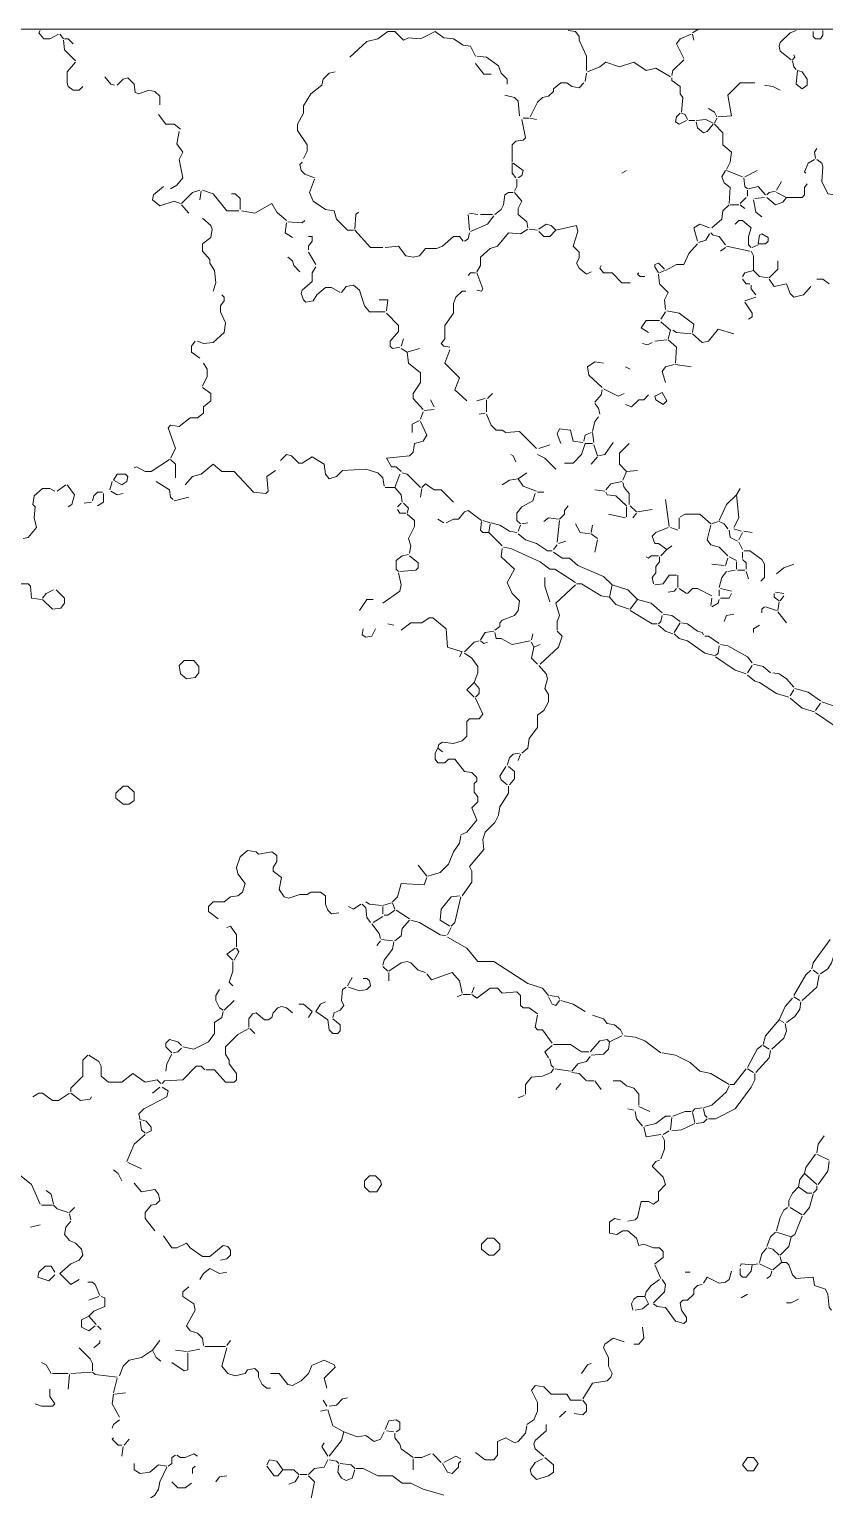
# Model space of a CAD drawing. Header units: millimetres. Extents: x 0 to 150953, y 0 to 85148.
# Drawn here: x 28112 to 47772, y 49037 to 85148 of the extents above; entities that cross this region are included whole.
import ezdxf

# ---------------------------------------------------------------- set-up
doc = ezdxf.new("R2010")
doc.units = ezdxf.units.MM
doc.layers.add('ANNOTATION', color=3, linetype='CONTINUOUS', lineweight=0, plot=False)
doc.layers.add('LINEWORK', color=7, linetype='CONTINUOUS', lineweight=0, plot=False)

msp = doc.modelspace()

# ---------------------------------------------------------------- linework, layer by layer
at = {"layer": 'ANNOTATION'}
msp.add_lwpolyline([(0, 0), (150952.665, 0), (150952.665, 85148.15), (0, 85148.15)], close=True, dxfattribs=at)
at = {"layer": 'LINEWORK'}
for points in [[(28382.717, 85118.022), (28352.585, 85057.759), (28473.107, 84907.106), (28623.758, 84907.106), (28834.671, 85027.631)], [(28864.802, 85027.631), (28955.193, 84907.106)], [(28955.193, 84876.978), (28985.321, 84635.934), (29256.494, 84364.761)], [(28985.321, 84907.106), (29075.712, 84907.106), (29196.234, 84786.587)], [(39139.224, 84485.286), (39018.702, 84726.324), (38837.92, 84756.458), (38596.879, 84907.106), (38355.838, 84937.24), (38144.925, 85087.888), (37783.362, 84907.106), (37482.058, 84937.24), (37361.539, 84876.978), (37150.626, 85087.888), (36969.844, 85087.888), (36728.803, 84907.106), (36457.631, 84846.849), (36035.805, 84455.152)], [(41429.126, 85118.022), (41609.907, 85087.888), (41700.298, 84967.368), (41700.298, 84876.978), (41881.08, 84485.286), (41881.08, 84123.723)], [(44472.282, 85027.631), (44201.11, 84907.106), (44110.719, 84786.587), (44291.501, 84425.023)], [(44653.064, 85148.15), (44502.413, 85057.759)], [(44502.413, 85027.631), (44532.542, 84876.978)], [(47063.487, 85118.022), (46912.834, 85057.759), (46671.79, 84816.715), (46641.662, 84726.324), (46671.79, 84605.805), (46942.963, 84394.895)], [(47726.352, 85118.022), (47726.352, 84997.497), (47666.089, 84907.106), (47545.57, 84907.106), (47485.308, 84967.368), (47485.308, 85087.888)], [(47003.225, 84515.414), (47033.353, 84455.152), (46973.097, 84394.895)], [(29256.494, 84334.633), (29045.584, 84093.589), (29045.584, 83822.416), (29075.712, 83732.025), (29196.234, 83641.635), (29346.884, 83641.635), (29437.275, 83732.025)], [(39139.224, 84304.504), (39350.137, 84033.332), (39530.918, 84033.332)], [(39169.355, 84485.286), (39410.396, 84455.152), (39711.7, 84244.242), (39771.96, 84063.46), (39922.61, 83912.807), (39922.61, 83792.288)], [(41911.208, 84093.589), (42212.512, 84214.113), (42363.162, 84334.633), (42694.597, 84214.113), (43056.16, 84334.633), (43357.461, 84123.723), (43598.505, 84183.979), (43960.068, 83973.069)], [(44291.501, 84394.895), (44020.328, 84123.723), (43990.197, 84003.198)], [(46973.097, 84364.761), (47003.225, 84214.113), (47063.487, 84153.851)], [(29979.62, 83973.069), (30130.273, 83792.288), (30220.664, 83762.159)], [(30280.924, 83762.159), (30431.574, 83912.807), (30552.096, 83942.941), (30702.747, 83792.288), (30732.878, 83581.378), (30823.269, 83551.244), (31064.31, 83641.635), (31214.963, 83611.506), (31335.482, 83490.987), (31335.482, 83280.071)], [(35674.242, 84093.589), (35523.591, 84063.46), (35372.941, 83912.807), (35342.81, 83762.159), (35071.637, 83551.244), (34890.856, 83249.943), (34890.856, 83069.161), (34740.205, 82797.989), (34740.205, 82647.336), (34981.246, 82285.772), (34981.246, 82135.125), (34890.856, 81954.343)], [(41820.817, 83822.416), (41700.298, 83701.897), (41519.516, 83732.025), (41398.994, 83822.416), (41248.344, 83822.416), (41067.562, 83671.768), (41067.562, 83611.506), (40947.04, 83490.987), (40796.39, 83460.853), (40675.868, 83340.334), (40495.086, 82978.77)], [(41881.08, 84063.46), (41850.948, 83852.55)], [(43990.197, 83942.941), (43990.197, 83882.679), (44201.11, 83732.025), (44201.11, 83551.244), (44261.369, 83460.853), (44231.241, 83099.29)], [(46039.057, 83822.416), (45677.494, 83822.416), (45376.19, 83521.115), (45466.581, 83008.899), (45135.149, 82978.77)], [(39862.35, 83521.115), (40103.392, 83460.853), (40193.783, 83370.462), (40223.914, 83008.899)], [(46280.099, 83762.159), (46491.009, 83732.025), (46671.79, 83641.635)], [(44201.11, 83069.161), (44110.719, 82978.77), (44080.588, 82858.251), (44170.979, 82797.989), (44351.76, 82888.38)], [(44231.241, 83069.161), (44321.632, 83039.033), (44381.891, 82918.508)], [(44894.105, 83189.68), (45044.758, 83099.29), (45105.018, 82978.77)], [(31305.354, 83039.033), (31486.136, 82797.989), (31697.046, 82797.989), (31847.699, 82677.469)], [(40284.173, 82918.508), (40374.564, 82466.554), (40314.305, 82406.297), (40133.523, 82376.163), (40043.132, 82285.772), (40043.132, 81863.952)], [(40314.305, 82948.642), (40464.955, 82948.642)], [(40495.086, 82948.642), (40645.737, 82918.508)], [(44412.023, 82888.38), (44562.673, 82888.38)], [(44592.804, 82888.38), (44833.845, 82918.508), (45014.627, 82828.117)], [(44592.804, 82858.251), (44622.933, 82707.598), (44773.586, 82587.079), (44863.977, 82617.207), (45014.627, 82797.989)], [(45105.018, 82948.642), (45044.758, 82828.117)], [(45044.758, 82797.989), (45255.668, 82587.079), (45255.668, 82285.772), (45466.581, 82104.991), (45436.45, 81863.952), (45346.059, 81683.17)], [(31817.568, 82617.207), (31757.308, 82315.906), (31907.959, 82104.991), (31817.568, 81924.209), (31907.959, 81472.255), (31757.308, 81291.473), (31606.655, 81201.082)], [(47575.698, 82195.381), (47515.442, 82104.991), (47545.57, 81954.343)], [(34860.724, 81863.952), (34800.465, 81803.69), (34830.596, 81653.037), (34920.987, 81562.646), (35162.028, 81472.255)], [(40043.132, 81833.818), (40043.132, 81592.78), (40133.523, 81472.255)], [(40073.263, 81833.818), (40314.305, 81653.037), (40284.173, 81532.517), (40193.783, 81472.255)], [(42875.379, 81653.037), (42754.857, 81592.78)], [(45315.931, 81653.037), (45225.54, 81502.389), (45285.8, 81351.736), (45436.45, 81231.216), (45406.322, 80839.519)], [(45346.059, 81653.037), (45737.754, 81502.389)], [(46099.317, 81653.037), (45798.013, 81502.389)], [(47515.442, 81924.209), (47364.788, 81833.818), (47274.397, 81622.908), (47304.526, 81592.78)], [(47575.698, 81924.209), (47696.223, 81833.818), (47726.352, 81743.427), (47696.223, 81381.864), (47846.871, 81080.563), (48027.652, 81050.435), (48178.306, 81110.692), (48419.35, 81110.692), (48600.131, 81291.473)], [(31425.873, 81261.345), (31184.832, 81050.435), (31154.701, 80929.91), (31335.482, 80779.262), (31697.046, 80899.782), (31847.699, 80839.519)], [(35162.028, 81442.126), (35041.506, 81110.692), (35131.897, 80899.782), (35433.2, 80688.871), (35644.113, 80658.738), (35704.373, 80447.827), (35975.545, 80176.655), (36126.196, 80176.655)], [(40163.654, 81442.126), (40163.654, 81261.345), (40103.392, 81140.826)], [(45767.885, 81472.255), (45798.013, 81261.345), (45858.276, 81201.082)], [(45888.404, 81201.082), (46129.448, 81261.345), (46310.227, 81050.435)], [(46701.924, 81381.864), (46581.399, 81170.954)], [(47334.66, 81321.607), (47274.397, 81231.216), (47274.397, 81050.435), (47214.135, 80990.172), (46822.443, 80990.172)], [(32329.781, 81170.954), (32149, 81110.692), (31877.827, 80839.519)], [(32359.913, 81140.826), (32329.781, 80929.91)], [(32390.044, 81170.954), (32661.216, 81080.563), (32992.648, 80658.738), (33293.952, 80658.738)], [(33113.17, 81080.563), (33203.561, 81080.563), (33324.08, 80960.044), (33324.08, 80688.871)], [(40073.263, 81110.692), (39952.741, 81110.692), (39862.35, 81050.435), (39832.219, 80809.391), (39771.96, 80688.871), (39621.309, 80568.347)], [(40103.392, 81110.692), (40284.173, 80899.782), (40193.783, 80719), (40193.783, 80568.347), (40404.695, 80387.565), (40434.827, 80236.917)], [(45828.144, 80990.172), (45677.494, 80839.519)], [(45858.276, 81170.954), (45858.276, 81020.301)], [(46008.926, 80929.91), (46069.186, 80628.609), (46219.839, 80508.09)], [(46280.099, 80990.172), (46039.057, 80960.044)], [(46551.271, 81140.826), (46400.618, 81110.692), (46340.361, 81050.435)], [(46340.361, 80990.172), (46551.271, 80809.391), (46732.053, 80869.653), (46822.443, 80990.172)], [(46581.399, 81110.692), (46822.443, 80990.172)], [(31877.827, 80809.391), (32058.609, 80598.481)], [(33354.212, 80658.738), (33685.644, 80598.481), (34107.469, 80839.519), (34227.989, 80628.609), (34469.033, 80417.699)], [(36246.718, 80628.609), (36186.458, 80568.347), (36156.327, 80206.783)], [(38958.442, 80568.347), (38988.573, 80176.655)], [(38988.573, 80598.481), (39199.484, 80568.347)], [(39591.178, 80538.218), (39440.528, 80327.308), (39018.702, 80146.527)], [(39259.746, 80568.347), (39561.047, 80568.347)], [(45406.322, 80809.391), (45255.668, 80658.738), (45225.54, 80447.827), (44984.496, 80236.917)], [(45436.45, 80809.391), (45647.363, 80809.391)], [(45677.494, 80809.391), (45798.013, 80719)], [(32390.044, 80477.956), (32600.954, 80297.174), (32631.085, 80206.783), (32600.954, 79995.873), (32390.044, 79845.22), (32390.044, 79664.439), (32570.825, 79453.528), (32570.825, 79363.138), (32691.345, 79182.356), (32721.476, 78881.055), (32661.216, 78670.14)], [(34469.033, 80357.437), (34438.901, 80116.393), (34619.683, 79995.873)], [(34920.987, 80417.699), (34860.724, 80357.437), (34499.161, 80387.565)], [(36156.327, 80176.655), (36548.021, 79754.829), (36849.322, 79754.829)], [(40434.827, 80206.783), (40254.045, 80086.264), (39952.741, 80116.393), (39681.569, 79784.963), (39500.787, 79724.701), (39259.746, 79513.791), (39259.746, 79302.875), (39169.355, 79152.228)], [(40464.955, 80206.783), (40675.868, 80176.655)], [(40705.999, 80206.783), (40886.781, 80327.308), (41007.3, 80297.174), (41127.822, 80176.655)], [(41127.822, 80176.655), (40977.171, 80026.002), (40826.518, 80026.002), (40705.999, 80146.527)], [(41127.822, 80176.655), (41640.036, 80297.174), (41670.167, 80146.527), (41549.645, 79784.963)], [(44924.236, 80236.917), (44683.195, 80327.308), (44532.542, 80236.917), (44622.933, 79905.483)], [(45556.972, 80327.308), (45647.363, 80417.699), (45737.754, 80417.699), (45948.666, 80236.917), (45888.404, 80026.002), (45888.404, 79815.092), (45948.666, 79754.829)], [(35011.378, 80026.002), (35101.768, 80026.002), (35101.768, 79905.483), (35011.378, 79784.963), (35011.378, 79694.573)], [(38837.92, 79905.483), (38747.529, 80026.002), (38596.879, 80026.002), (38325.707, 79784.963), (38175.056, 79724.701), (37903.884, 79724.701), (37753.23, 79543.919), (37602.58, 79513.791), (37421.798, 79543.919), (37241.017, 79784.963), (36909.585, 79754.829)], [(38988.573, 80116.393), (38958.442, 79965.745), (38868.051, 79905.483)], [(44622.933, 79845.22), (44412.023, 79604.182), (44291.501, 79333.009), (44110.719, 79333.009), (43839.546, 79182.356)], [(44924.236, 80086.264), (44833.845, 79935.611), (44653.064, 79875.354)], [(44954.367, 80116.393), (45014.627, 80056.136), (45165.278, 80026.002), (45315.931, 79815.092)], [(46129.448, 79815.092), (45978.795, 79754.829)], [(34499.161, 79513.791), (34619.683, 79423.4), (34649.814, 79302.875), (34800.465, 79152.228)], [(35011.378, 79634.31), (35192.159, 79333.009)], [(41549.645, 79784.963), (41700.298, 79634.31), (41700.298, 79483.657), (41640.036, 79363.138), (41700.298, 79242.618), (41881.08, 79091.965), (42001.599, 79152.228)], [(45315.931, 79754.829), (45195.409, 79664.439)], [(45346.059, 79784.963), (45918.535, 79664.439)], [(45948.666, 79664.439), (46008.926, 79543.919), (46008.926, 79182.356)], [(35192.159, 79272.747), (35101.768, 79122.094), (35101.768, 78911.184), (34860.724, 78700.274), (34830.596, 78609.883), (34890.856, 78459.229), (34951.115, 78398.967), (35131.897, 78429.101), (35222.288, 78579.749), (35433.2, 78760.53), (35583.851, 78760.53), (35794.764, 78640.011)], [(39139.224, 79122.094), (39018.702, 79122.094), (38958.442, 79061.837)], [(39169.355, 79122.094), (39320.006, 78730.402), (39289.874, 78670.14), (39169.355, 78700.274)], [(42242.643, 79302.875), (42212.512, 79242.618), (42302.903, 79122.094), (42513.815, 79122.094), (42754.857, 78881.055), (42965.769, 78881.055)], [(43176.68, 79122.094), (43146.551, 79091.965), (43206.811, 79031.703), (43327.333, 79031.703)], [(43568.374, 79272.747), (43568.374, 79333.009), (43658.765, 79363.138), (43809.415, 79212.484)], [(43568.374, 79272.747), (43658.765, 79122.094)], [(43658.765, 79091.965), (43688.896, 78850.921), (43899.806, 78640.011), (43809.415, 78459.229), (43839.546, 78218.185)], [(43809.415, 79182.356), (43688.896, 79122.094)], [(46008.926, 79182.356), (45798.013, 79122.094), (45737.754, 79031.703)], [(46008.926, 79182.356), (46159.576, 79031.703), (46370.489, 79001.574)], [(46611.533, 79423.4), (46611.533, 79212.484), (46400.618, 79001.574)], [(35824.895, 78640.011), (35945.414, 78790.664), (36126.196, 78820.793), (36276.849, 78700.274), (36397.368, 78308.576), (36517.89, 78157.929), (36909.585, 78157.929)], [(45737.754, 78971.446), (45828.144, 78850.921), (45918.535, 78850.921)], [(45948.666, 78820.793), (45948.666, 78730.402), (46069.186, 78579.749)], [(46400.618, 78971.446), (46521.143, 78790.664), (46822.443, 78850.921), (46912.834, 78609.883), (47003.225, 78519.492), (47244.269, 78579.749), (47425.051, 78790.664)], [(47575.698, 78971.446), (47726.352, 78971.446), (47877.005, 78850.921)], [(32872.126, 78579.749), (32932.389, 78519.492), (32932.389, 78429.101), (32841.998, 78308.576), (32841.998, 78157.929), (32962.517, 77886.756), (32932.389, 77645.712), (32661.216, 77404.668), (32420.172, 77374.54), (32269.522, 77434.802)], [(36758.931, 78459.229), (36969.844, 78459.229), (36939.713, 78188.057)], [(38898.183, 78670.14), (38807.792, 78670.14), (38657.139, 78519.492), (38596.879, 78368.839), (38596.879, 78127.795), (38385.966, 77826.494), (38385.966, 77495.059), (38295.575, 77374.54), (38355.838, 77314.277), (38506.488, 77284.149)], [(46069.186, 78519.492), (45798.013, 78429.101)], [(45798.013, 78398.967), (45978.795, 78127.795), (45978.795, 78037.404), (45888.404, 77977.147)], [(36939.713, 78127.795), (37241.017, 77826.494), (37241.017, 77675.841), (37030.104, 77434.802), (37030.104, 77314.277), (37090.366, 77254.02), (37271.148, 77284.149)], [(43839.546, 78157.929), (43719.024, 77977.147)], [(43869.678, 78188.057), (44170.979, 78127.795), (44532.542, 77856.622), (44502.413, 77645.712)], [(43688.896, 77947.013), (43357.461, 77947.013), (43236.942, 77766.231)], [(43236.942, 77766.231), (43417.724, 77645.712)], [(43719.024, 77916.885), (43960.068, 77705.975)], [(43960.068, 77705.975), (43899.806, 77495.059)], [(44020.328, 77705.975), (44110.719, 77645.712), (44472.282, 77615.584)], [(44502.413, 77615.584), (44743.455, 77404.668), (44894.105, 77434.802), (45135.149, 77736.103), (45526.841, 77615.584)], [(32209.262, 77434.802), (32118.871, 77314.277), (32118.871, 77163.63), (32329.781, 77012.976)], [(37361.539, 77495.059), (37301.276, 77314.277)], [(43508.114, 77404.668), (43387.592, 77344.411), (43267.07, 77374.54)], [(43869.678, 77464.931), (43568.374, 77434.802)], [(43899.806, 77464.931), (44110.719, 77284.149), (44080.588, 76892.457)], [(37301.276, 77254.02), (37451.93, 77163.63)], [(37753.23, 77254.02), (37451.93, 77163.63)], [(37451.93, 77163.63), (37482.058, 76892.457), (37783.362, 76651.413), (37783.362, 76410.369), (37602.58, 76139.197), (37602.58, 76018.677), (37843.621, 75747.505)], [(38506.488, 77223.886), (38385.966, 76892.457), (38747.529, 76530.894), (38627.01, 76229.587), (38928.311, 75958.415)], [(42302.903, 76892.457), (42091.99, 76922.586), (41911.208, 76802.066), (41941.339, 76591.151), (42272.771, 76289.85)], [(32420.172, 76892.457), (32510.563, 76741.804), (32510.563, 76561.022), (32390.044, 76319.978)], [(42845.247, 76802.066), (42965.769, 76741.804)], [(44050.459, 76862.323), (43839.546, 76802.066), (43749.156, 76681.542), (43839.546, 76410.369)], [(44080.588, 76862.323), (44472.282, 76802.066)], [(32390.044, 76289.85), (32600.954, 76139.197), (32600.954, 75958.415), (32420.172, 75807.767), (32420.172, 75657.114), (32269.522, 75536.595), (32088.74, 75536.595), (31817.568, 75325.679), (31606.655, 75355.813), (31546.395, 75295.551), (31727.177, 74783.334), (31606.655, 74542.296)], [(42272.771, 76229.587), (42242.643, 76109.068), (42091.99, 75928.287)], [(42302.903, 76259.721), (42664.466, 76078.94), (42815.116, 76139.197)], [(38024.403, 75988.549), (38114.794, 75807.767)], [(39380.265, 76018.677), (39169.355, 75958.415)], [(39410.396, 75988.549), (39410.396, 75687.243)], [(39561.047, 76139.197), (39440.528, 76018.677)], [(42091.99, 75898.158), (42182.381, 75777.633), (42212.512, 75626.986)], [(43417.724, 76109.068), (43297.202, 75988.549), (43176.68, 75988.549), (42995.898, 75807.767), (42845.247, 75868.024)], [(43568.374, 76078.94), (43749.156, 76169.331), (43869.678, 75958.415), (43779.287, 75868.024)], [(43568.374, 76078.94), (43598.505, 75988.549), (43779.287, 75868.024)], [(37753.23, 75476.333), (37572.449, 75385.942), (37572.449, 75175.032)], [(37843.621, 75687.243), (37783.362, 75506.461)], [(38114.794, 75747.505), (37873.752, 75717.377)], [(39380.265, 75657.114), (39229.615, 75626.986)], [(39410.396, 75626.986), (39530.918, 75355.813), (39651.438, 75235.289), (39802.091, 75235.289), (39892.482, 75175.032), (40223.914, 75205.16), (40645.737, 74783.334)], [(42182.381, 75566.723), (42091.99, 75446.204), (42031.73, 75205.16)], [(37783.362, 75446.204), (37934.012, 75114.769), (37843.621, 74964.116), (37632.711, 74903.859), (37602.58, 74692.944), (37512.189, 74602.553), (36939.713, 74542.296)], [(41790.689, 74933.988), (41549.645, 74964.116), (41489.385, 75235.289), (41218.213, 75265.422), (41157.953, 75144.898), (41248.344, 74903.859)], [(42001.599, 75175.032), (41850.948, 75114.769), (41820.817, 74964.116)], [(42031.73, 75175.032), (42061.861, 74933.988)], [(40977.171, 74873.725), (40705.999, 74783.334)], [(41850.948, 74903.859), (41760.558, 74632.687), (41549.645, 74421.771), (41338.735, 74421.771)], [(41850.948, 74903.859), (42031.73, 74903.859)], [(42061.861, 74873.725), (42152.252, 74602.553)], [(42543.944, 74933.988), (42333.034, 74632.687), (42182.381, 74602.553)], [(42935.638, 74903.859), (42694.597, 74662.815), (42694.597, 74391.643), (42875.379, 74210.861)], [(31576.526, 74512.162), (31124.572, 74210.861), (30973.919, 74210.861), (30763.009, 74331.38), (30702.747, 74301.252)], [(31606.655, 74512.162), (31727.177, 74391.643), (31727.177, 74060.208)], [(34197.86, 74240.99), (33986.947, 74090.342), (34017.079, 73728.779), (33956.816, 73668.516), (33655.515, 73698.645), (33173.43, 74210.861), (32872.126, 74210.861), (32661.216, 74391.643), (32359.913, 74150.599), (32149, 74090.342), (31968.218, 73879.426)], [(35101.768, 74572.424), (34860.724, 74421.771), (34770.334, 74421.771), (34589.552, 74602.553), (34469.033, 74632.687), (34318.379, 74482.034)], [(35101.768, 74572.424), (35403.069, 74391.643), (35433.2, 74150.599), (35523.591, 74030.079), (35704.373, 74090.342), (35855.023, 74240.99), (36427.499, 74271.123), (36728.803, 74180.733), (36849.322, 74060.208), (36879.453, 73849.298)], [(36939.713, 74542.296), (37060.235, 74331.38), (37180.757, 74331.38), (37301.276, 74210.861)], [(40013.001, 74632.687), (40073.263, 74602.553), (40133.523, 74451.905)], [(40675.868, 74632.687), (40856.649, 74542.296), (41127.822, 74271.123)], [(42152.252, 74572.424), (42001.599, 74391.643)], [(37271.148, 74150.599), (37150.626, 73819.169)], [(37331.408, 74180.733), (37451.93, 74150.599), (37783.362, 73819.169)], [(40193.783, 74030.079), (39982.872, 73999.951), (39802.091, 73879.426)], [(40404.695, 74180.733), (40193.783, 74030.079)], [(40193.783, 74030.079), (40314.305, 73849.298), (40645.737, 73728.779)], [(42875.379, 74210.861), (42784.988, 73999.951)], [(43146.551, 74240.99), (42875.379, 74210.861)], [(28744.28, 73728.779), (28623.758, 73789.035), (28442.976, 73789.035), (28232.066, 73608.254), (28201.935, 73397.344), (28262.195, 73337.081), (28232.066, 73065.909), (28292.326, 72824.87), (28081.413, 72583.826), (27960.894, 72553.698)], [(29015.452, 73879.426), (28804.54, 73728.779)], [(29045.584, 73879.426), (29226.365, 73638.388), (29166.103, 73397.344), (29075.712, 73337.081)], [(29919.361, 73698.645), (29798.839, 73698.645), (29708.448, 73608.254), (29678.319, 73487.735)], [(29949.492, 73668.516), (29949.492, 73457.606), (29798.839, 73367.215)], [(30160.402, 73969.817), (30100.142, 73758.907)], [(30130.273, 73728.779), (30280.924, 73638.388), (30431.574, 73668.516)], [(31245.092, 73969.817), (31576.526, 73758.907), (31606.655, 73578.125), (31666.917, 73517.863)], [(36909.585, 73819.169), (37150.626, 73819.169)], [(37150.626, 73819.169), (37301.276, 73638.388), (37331.408, 73457.606)], [(37813.493, 73789.035), (37783.362, 73578.125)], [(37813.493, 73819.169), (37903.884, 73909.56), (38114.794, 73758.907), (38295.575, 73758.907), (38596.879, 73457.606)], [(40615.608, 73668.516), (40555.346, 73487.735), (40284.173, 73337.081), (40163.654, 73186.434), (40163.654, 73005.652), (40254.045, 72915.261)], [(40675.868, 73698.645), (40826.518, 73698.645)], [(42091.99, 73758.907), (42333.034, 73728.779)], [(42754.857, 73969.817), (42483.684, 73909.56), (42363.162, 73758.907)], [(42363.162, 73698.645), (42393.293, 73638.388), (42604.206, 73608.254), (42875.379, 73367.215)], [(42784.988, 73939.689), (42815.116, 73819.169), (42935.638, 73668.516), (42935.638, 73397.344)], [(45677.494, 73789.035), (45587.103, 73638.388)], [(29648.188, 73457.606), (29467.406, 73427.472)], [(32058.609, 73578.125), (31697.046, 73487.735)], [(37301.276, 73427.472), (37210.886, 73337.081)], [(37361.539, 73427.472), (37482.058, 73306.953), (37451.93, 73186.434)], [(41429.126, 73367.215), (41338.735, 73246.691), (41338.735, 73156.3), (41218.213, 73035.78)], [(42875.379, 73337.081), (42875.379, 73096.043)], [(42965.769, 73367.215), (43116.42, 73216.562)], [(43839.546, 73517.863), (43929.937, 72854.999)], [(45587.103, 73638.388), (45346.059, 73397.344), (45165.278, 73005.652)], [(45587.103, 73638.388), (45647.363, 73065.909), (45526.841, 72824.87)], [(37210.886, 73276.824), (37271.148, 73186.434), (37421.798, 73186.434)], [(37451.93, 73156.3), (37632.711, 73005.652), (37632.711, 72854.999), (37482.058, 72553.698), (37542.32, 72372.916), (37512.189, 72192.135)], [(38205.185, 73035.78), (38355.838, 72945.39)], [(38717.401, 73035.78), (38596.879, 73035.78), (38416.097, 72945.39)], [(38717.401, 73035.78), (38868.051, 73216.562), (38958.442, 73246.691), (39289.874, 73005.652)], [(39289.874, 72975.518), (39259.746, 72764.608), (39320.006, 72704.346), (39470.656, 72704.346)], [(39320.006, 73005.652), (39500.787, 72945.39)], [(39530.918, 72945.39), (39741.828, 72885.127), (39982.872, 72734.48), (40163.654, 72704.346)], [(40434.827, 72945.39), (40284.173, 72915.261)], [(41188.082, 73035.78), (40947.04, 73065.909), (40826.518, 72975.518)], [(41218.213, 73005.652), (41157.953, 72463.307)], [(42423.425, 73156.3), (42845.247, 73065.909)], [(43116.42, 73186.434), (43026.029, 73065.909)], [(43508.114, 73276.824), (43146.551, 73216.562)], [(44170.979, 73065.909), (44170.979, 72794.736)], [(44201.11, 73096.043), (44321.632, 73156.3), (44683.195, 73156.3), (44954.367, 72915.261)], [(45135.149, 72975.518), (44984.496, 72915.261)], [(45165.278, 72975.518), (45285.8, 72915.261), (45376.19, 72794.736)], [(39500.787, 72915.261), (39470.656, 72704.346)], [(39470.656, 72704.346), (39802.091, 72372.916)], [(40254.045, 72885.127), (40193.783, 72734.48)], [(40193.783, 72674.217), (40374.564, 72523.564), (40645.737, 72433.173), (40916.909, 72252.392), (41037.431, 72252.392)], [(41609.907, 72915.261), (41730.426, 72704.346), (41971.47, 72674.217)], [(42031.73, 72885.127), (42001.599, 72704.346)], [(42001.599, 72674.217), (42152.252, 72553.698)], [(43899.806, 72824.87), (43598.505, 72704.346), (43508.114, 72613.955), (43568.374, 72433.173), (43658.765, 72433.173), (43869.678, 72282.525)], [(43960.068, 72824.87), (44140.85, 72764.608)], [(44954.367, 72885.127), (44863.977, 72523.564), (44954.367, 72403.045), (45165.278, 72342.782), (45376.19, 72131.872)], [(45406.322, 72764.608), (45436.45, 72583.826), (45617.232, 72493.436)], [(45526.841, 72794.736), (45707.622, 72734.48)], [(45737.754, 72704.346), (45647.363, 72523.564)], [(45767.885, 72734.48), (45978.795, 72704.346)], [(39802.091, 72312.654), (39771.96, 72101.744), (40103.392, 71800.437), (39922.61, 71469.008), (40043.132, 71197.836), (40223.914, 71017.054)], [(39832.219, 72342.782), (40013.001, 72312.654), (40736.127, 71981.219), (40977.171, 71800.437), (41097.691, 71800.437), (41609.907, 71469.008)], [(41157.953, 72403.045), (41067.562, 72282.525)], [(41067.562, 72222.263), (41278.472, 72071.61), (41459.254, 72071.61), (41670.167, 71890.828), (42302.903, 71619.656), (42513.815, 71408.746)], [(41368.863, 72493.436), (41188.082, 72433.173)], [(42152.252, 72523.564), (42091.99, 72222.263)], [(43869.678, 72282.525), (43719.024, 72131.872)], [(43990.197, 72372.916), (43869.678, 72282.525)], [(45647.363, 72463.307), (45737.754, 72282.525)], [(45737.754, 72222.263), (45737.754, 72071.61)], [(45767.885, 72252.392), (45918.535, 72252.392), (46219.839, 72041.481), (46280.099, 71920.962), (46280.099, 71589.527), (46189.708, 71499.137)], [(37482.058, 72162.001), (37331.408, 72131.872), (37180.757, 72011.353), (37180.757, 71800.437), (37241.017, 71740.181)], [(37512.189, 72131.872), (37723.102, 71951.091), (37723.102, 71830.571), (37662.84, 71770.309), (37271.148, 71740.181)], [(43658.765, 72131.872), (43477.983, 72131.872), (43417.724, 72071.61), (43357.461, 72101.744)], [(43688.896, 72101.744), (43688.896, 71981.219), (43598.505, 71860.7), (43598.505, 71710.047), (43508.114, 71589.527), (43538.243, 71438.874)], [(44984.496, 71920.962), (45285.8, 71890.828)], [(45376.19, 72071.61), (45315.931, 71890.828)], [(45406.322, 72101.744), (45587.103, 72011.353)], [(45587.103, 71981.219), (45587.103, 71800.437)], [(45737.754, 72041.481), (45828.144, 71951.091), (45828.144, 71800.437)], [(47003.225, 71920.962), (46762.181, 71830.571), (46581.399, 71679.918)], [(37241.017, 71710.047), (37301.276, 71408.746), (37271.148, 71258.093), (36849.322, 70956.792)], [(40856.649, 71589.527), (40856.649, 71378.617), (40977.171, 70986.92)], [(44110.719, 71649.79), (43929.937, 71649.79), (43779.287, 71438.874), (43568.374, 71408.746)], [(44140.85, 71649.79), (44140.85, 71348.483)], [(45346.059, 71740.181), (45225.54, 71589.527), (45165.278, 71348.483)], [(45556.972, 71770.309), (45376.19, 71740.181)], [(45617.232, 71770.309), (45798.013, 71770.309)], [(45828.144, 71740.181), (45888.404, 71559.399)], [(27870.503, 71438.874), (28081.413, 71438.874), (28141.675, 71378.617), (28171.804, 71077.311), (28412.848, 71047.182)], [(28714.149, 71288.226), (28533.367, 71197.836), (28442.976, 71077.311)], [(28774.411, 71288.226), (28985.321, 71077.311), (28985.321, 70956.792), (28894.93, 70836.272), (28684.02, 70806.138), (28442.976, 71047.182)], [(41609.907, 71408.746), (41127.822, 70956.792)], [(41640.036, 71438.874), (41760.558, 71438.874), (42242.643, 71137.573), (42453.553, 71107.445)], [(42513.815, 71408.746), (42453.553, 71107.445)], [(42513.815, 71408.746), (42905.507, 71288.226), (43146.551, 71047.182)], [(44110.719, 71318.355), (44050.459, 71258.093), (43899.806, 71227.964)], [(44170.979, 71318.355), (44351.76, 71197.836)], [(44381.891, 71197.836), (44502.413, 71318.355), (44622.933, 71318.355), (44984.496, 71137.573)], [(45165.278, 71288.226), (45165.278, 71137.573)], [(45195.409, 71318.355), (45466.581, 71258.093)], [(45466.581, 71197.836), (45406.322, 71077.311), (45195.409, 71077.311)], [(46521.143, 71197.836), (46521.143, 71107.445), (46641.662, 71017.054)], [(46551.271, 71227.964), (46762.181, 71197.836)], [(36608.281, 71047.182), (36457.631, 71047.182), (36276.849, 70776.01)], [(40223.914, 71017.054), (40193.783, 70776.01), (40103.392, 70655.491), (39802.091, 70534.966), (39741.828, 70474.709), (39741.828, 70384.318), (39621.309, 70293.927)], [(41127.822, 70956.792), (41218.213, 70655.491), (41157.953, 70504.838), (41157.953, 70293.927)], [(42453.553, 71107.445), (42604.206, 70926.663), (42935.638, 70806.138)], [(43146.551, 71047.182), (42965.769, 70806.138)], [(43146.551, 71047.182), (43477.983, 70956.792), (43749.156, 70715.748)], [(44984.496, 71077.311), (44954.367, 70896.529)], [(45165.278, 71047.182), (45135.149, 70956.792), (44984.496, 70866.401)], [(46280.099, 70866.401), (46219.839, 70806.138), (46219.839, 70715.748)], [(46310.227, 70866.401), (46581.399, 70776.01)], [(46641.662, 70986.92), (46611.533, 70776.01)], [(46762.181, 71137.573), (46671.79, 71017.054)], [(36969.844, 70444.575), (37120.495, 70414.447)], [(37301.276, 70293.927), (37542.32, 70474.709), (37813.493, 70474.709), (37994.274, 70595.228), (38084.665, 70595.228), (38416.097, 70324.056), (38446.229, 69872.102), (38807.792, 69751.583)], [(42965.769, 70776.01), (43508.114, 70444.575), (43628.634, 70444.575)], [(43749.156, 70655.491), (43719.024, 70504.838), (43658.765, 70444.575)], [(43779.287, 70685.619), (43990.197, 70655.491), (44201.11, 70504.838)], [(44201.11, 70474.709), (44050.459, 70233.665)], [(44231.241, 70474.709), (44381.891, 70444.575), (44622.933, 70263.794), (44743.455, 70233.665), (44773.586, 70173.403)], [(45526.841, 70685.619), (45346.059, 70655.491), (45285.8, 70504.838)], [(46611.533, 70745.882), (46822.443, 70474.709)], [(36367.24, 70324.056), (36337.109, 70173.403), (36427.499, 70113.146), (36578.15, 70143.274), (36668.541, 70324.056)], [(39591.178, 70263.794), (39380.265, 70233.665), (39259.746, 70052.883)], [(39621.309, 70233.665), (39651.438, 70083.012), (39771.96, 70083.012), (40043.132, 69932.364), (40495.086, 70022.755)], [(40555.346, 70203.537), (40525.217, 70052.883)], [(41157.953, 70263.794), (41278.472, 70143.274), (41188.082, 69872.102), (40736.127, 69450.276)], [(43658.765, 70414.447), (43839.546, 70263.794), (44020.328, 70203.537)], [(44050.459, 70203.537), (44170.979, 70083.012), (44381.891, 70022.755), (44803.714, 69721.449), (45044.758, 69661.192)], [(44803.714, 70143.274), (44894.105, 70143.274), (45165.278, 69962.493)], [(46159.576, 70414.447), (46008.926, 70324.056), (46008.926, 70233.665)], [(38807.792, 69751.583), (38747.529, 69631.058)], [(39229.615, 70022.755), (39109.093, 69992.621), (38868.051, 69751.583)], [(38868.051, 69721.449), (39048.833, 69600.929), (39199.484, 69390.019), (39199.484, 69239.366), (39109.093, 68998.322)], [(39259.746, 70022.755), (39350.137, 69962.493), (39440.528, 69992.621)], [(40525.217, 69992.621), (40585.477, 69872.102)], [(40585.477, 69872.102), (40525.217, 69600.929), (40675.868, 69450.276)], [(40736.127, 69932.364), (40585.477, 69872.102)], [(45165.278, 69902.23), (45135.149, 69721.449), (45074.887, 69661.192)], [(45195.409, 69932.364), (45376.19, 69902.23), (45858.276, 69631.058), (45978.795, 69480.41)], [(40705.999, 69420.148), (40886.781, 69209.238), (40916.909, 69088.713), (40856.649, 68847.674), (40947.04, 68697.021), (40947.04, 68516.24), (40826.518, 68305.33), (40675.868, 68184.805), (40675.868, 67883.504), (40464.955, 67612.331), (40434.827, 67371.287), (40284.173, 67250.768)], [(45074.887, 69631.058), (45556.972, 69299.629), (45828.144, 69209.238)], [(45978.795, 69420.148), (45858.276, 69239.366)], [(46008.926, 69450.276), (46249.967, 69390.019), (46430.752, 69239.366)], [(39109.093, 68998.322), (38928.311, 68817.54), (39109.093, 68636.759)], [(39109.093, 68998.322), (39229.615, 68847.674), (39229.615, 68727.15), (39139.224, 68636.759)], [(45858.276, 69179.104), (46039.057, 69028.456), (46159.576, 68998.322), (46581.399, 68727.15), (46882.706, 68636.759)], [(46491.009, 69239.366), (46641.662, 69209.238), (46822.443, 69088.713), (47003.225, 68877.803)], [(47003.225, 68817.54), (46912.834, 68666.893)], [(47033.353, 68847.674), (47364.788, 68757.284), (47666.089, 68546.368)], [(39139.224, 68606.63), (39320.006, 68214.939), (39229.615, 68094.414), (38988.573, 68094.414), (38928.311, 68034.157), (38928.311, 67672.594), (38807.792, 67552.069), (38596.879, 67491.812), (38325.707, 67521.941), (38235.316, 67461.678), (38205.185, 67371.287)], [(46912.834, 68606.63), (47214.135, 68365.586), (47515.442, 68275.196)], [(47666.089, 68486.111), (47545.57, 68305.33)], [(47696.223, 68516.24), (48148.177, 68365.586), (48449.478, 68124.548)], [(47545.57, 68245.067), (48027.652, 67913.632), (48268.696, 67853.375)], [(38205.185, 67371.287), (38144.925, 67250.768), (38144.925, 67100.115), (38205.185, 67009.724), (38385.966, 67009.724), (38476.357, 67100.115), (38627.01, 67100.115), (38868.051, 66798.814), (39048.833, 66768.686), (39169.355, 66648.161), (39169.355, 66557.77), (39109.093, 66497.513), (39109.093, 66286.598), (39199.484, 66166.078), (39199.484, 66045.559), (39048.833, 65894.906), (39169.355, 65593.605), (38928.311, 65292.299), (38777.661, 65232.042)], [(38205.185, 67371.287), (38325.707, 67280.897)], [(40223.914, 67250.768), (40073.263, 67220.64), (39982.872, 67130.249), (39922.61, 66949.467)], [(40254.045, 67220.64), (40193.783, 67069.987)], [(39892.482, 66919.333), (39741.828, 66678.295), (39771.96, 66587.904), (39922.61, 66467.379)], [(39952.741, 66919.333), (40103.392, 66798.814), (40103.392, 66618.032), (39982.872, 66467.379)], [(39952.741, 66437.251), (39952.741, 66256.469), (39741.828, 65925.034), (39711.7, 65714.124), (39621.309, 65533.343), (39380.265, 65292.299), (39320.006, 65111.517), (39350.137, 64870.478), (38988.573, 64448.653), (39048.833, 64328.134), (39048.833, 64056.961), (38807.792, 63725.526)], [(38777.661, 65201.908), (38747.529, 65021.126), (38596.879, 64810.216), (38476.357, 64508.915), (38265.447, 64298), (37964.143, 64207.609)], [(35764.632, 63303.701), (35583.851, 63273.572), (35493.46, 63363.963), (35433.2, 63514.616), (35433.2, 63725.526), (35312.678, 63815.917), (35071.637, 63815.917), (34981.246, 63755.655), (34800.465, 63755.655), (34529.292, 63665.264), (34408.77, 63695.398), (34288.251, 63876.179), (34348.511, 64177.48), (34137.598, 64328.134), (34137.598, 64418.524), (34227.989, 64569.172), (34227.989, 64719.825), (34107.469, 64810.216), (33776.035, 64749.954), (33715.775, 64810.216), (33504.862, 64840.345), (33324.08, 64689.697), (33233.69, 64418.524), (33263.821, 64267.871), (33444.602, 64026.827), (33384.343, 63815.917), (33263.821, 63725.526), (33083.039, 63695.398), (32932.389, 63574.873), (32661.216, 63574.873), (32540.694, 63454.354), (32540.694, 63333.835), (32781.736, 63153.053)], [(37723.102, 64478.781), (37934.012, 64207.609)], [(37934.012, 64177.48), (37873.752, 63996.699), (37301.276, 64026.827), (37210.886, 63695.398), (37090.366, 63574.873)], [(36427.499, 63574.873), (36517.89, 63514.616), (36819.194, 63484.482)], [(38747.529, 63725.526), (38536.619, 63695.398), (38295.575, 63394.091), (38265.447, 63122.919), (38506.488, 62972.271)], [(38777.661, 63695.398), (38627.01, 63062.662), (38536.619, 62972.271)], [(36306.977, 63514.616), (36126.196, 63394.091), (36005.677, 63454.354)], [(36337.109, 63514.616), (36427.499, 63424.225), (36457.631, 63183.181), (36548.021, 63062.662)], [(36849.322, 63213.31), (36608.281, 63062.662)], [(37060.235, 63544.745), (36849.322, 63484.482)], [(36849.322, 63454.354), (36849.322, 63273.572)], [(37150.626, 63363.963), (36969.844, 63243.444), (36879.453, 63243.444)], [(37090.366, 63544.745), (37150.626, 63394.091)], [(37180.757, 63363.963), (37512.189, 63153.053)], [(32992.648, 62942.137), (33083.039, 62972.271), (33233.69, 62761.356), (33233.69, 62460.055)], [(36578.15, 63032.528), (36758.931, 62791.49), (36789.063, 62670.965)], [(37331.408, 62912.009), (37301.276, 62731.227), (37150.626, 62610.708)], [(37512.189, 63122.919), (37331.408, 62912.009)], [(37542.32, 63122.919), (37753.23, 63062.662), (38265.447, 62761.356), (38416.097, 62731.227)], [(38536.619, 62942.137), (38446.229, 62761.356)], [(36789.063, 62610.708), (36698.672, 62490.183)], [(36819.194, 62640.836), (37090.366, 62610.708)], [(37120.495, 62580.574), (37090.366, 62399.792), (36879.453, 62128.62), (36849.322, 62008.101)], [(38446.229, 62701.099), (38928.311, 62429.926), (39199.484, 62098.492), (39591.178, 62098.492), (40434.827, 61556.147), (40796.39, 61435.622), (40947.04, 61254.84)], [(47907.133, 62640.836), (47485.308, 62068.363), (47455.179, 61917.71)], [(48087.915, 62520.317), (47937.262, 62068.363), (47846.871, 61917.71), (47666.089, 61797.185)], [(33203.561, 62429.926), (32992.648, 62279.273), (33143.299, 62128.62)], [(33233.69, 62429.926), (33293.952, 62339.536), (33173.43, 62128.62)], [(33143.299, 62098.492), (33143.299, 61857.453), (33052.908, 61586.281), (33143.299, 61495.89)], [(36849.322, 61977.967), (36969.844, 61857.453)], [(36999.976, 61857.453), (37301.276, 62068.363), (37451.93, 62098.492), (37542.32, 62068.363), (37723.102, 61887.576), (37903.884, 61827.319)], [(36999.976, 61827.319), (36999.976, 61616.404)], [(37934.012, 61797.185), (38054.534, 61646.537), (38566.748, 61827.319), (38747.529, 61616.404), (38807.792, 61315.108)], [(47425.051, 61887.576), (47304.526, 61767.062), (47003.225, 61254.84)], [(47635.961, 61767.062), (47575.698, 61465.756), (47214.135, 61134.327)], [(47485.308, 61887.576), (47605.832, 61797.185)], [(32811.867, 61405.499), (32721.476, 61254.84), (32721.476, 61134.327), (32811.867, 60953.545), (32902.258, 60893.277)], [(35945.414, 61465.756), (35855.023, 61405.499), (35824.895, 61134.327), (35885.155, 61013.802), (35794.764, 60893.277), (35644.113, 60833.02), (35613.982, 60712.495)], [(36096.067, 61706.794), (35975.545, 61495.89)], [(36367.24, 61676.671), (36457.631, 61676.671), (36517.89, 61616.404), (36548.021, 61495.89), (36457.631, 61405.499), (36276.849, 61375.365), (36005.677, 61465.756)], [(39109.093, 61465.756), (39048.833, 61315.108)], [(39048.833, 61284.974), (39169.355, 61194.583), (39500.787, 61435.622), (39681.569, 61435.622), (39802.091, 61315.108), (40163.654, 61345.231), (40254.045, 61254.84), (40254.045, 61013.802), (40314.305, 60953.545), (40464.955, 60953.545), (40675.868, 60802.886)], [(33173.43, 61134.327), (32932.389, 60893.277)], [(34770.334, 61043.936), (34890.856, 61043.936), (35101.768, 60863.154)], [(35433.2, 61104.193), (35312.678, 61043.936), (35192.159, 60863.154)], [(38807.792, 61284.974), (38687.27, 61224.717)], [(38837.92, 61284.974), (39018.702, 61284.974)], [(40947.04, 61224.717), (41037.431, 61043.936), (41127.822, 61013.802), (41218.213, 61134.327)], [(40977.171, 61254.84), (41188.082, 61224.717), (41218.213, 61164.449)], [(41248.344, 61134.327), (41549.645, 61043.936), (41850.948, 60863.154)], [(46973.097, 61194.583), (46792.315, 60983.668), (46641.662, 60652.238)], [(47184.007, 61104.193), (47153.878, 60923.411), (47033.353, 60742.629), (46822.443, 60591.982)], [(47003.225, 61224.717), (47153.878, 61134.327)], [(32902.258, 60863.154), (32872.126, 60712.495), (32691.345, 60591.982), (32691.345, 60320.809), (32540.694, 60109.894), (32179.131, 59929.112), (31907.959, 59989.369)], [(34619.683, 60833.02), (34469.033, 60953.545), (34348.511, 60983.668), (34258.12, 60953.545), (34137.598, 60833.02), (34107.469, 60712.495), (34017.079, 60652.238), (33926.688, 60652.238), (33715.775, 60833.02), (33625.384, 60802.886), (33534.993, 60682.372), (33534.993, 60471.457)], [(35101.768, 60863.154), (35011.378, 60712.495)], [(35192.159, 60863.154), (35493.46, 60652.238)], [(35613.982, 60682.372), (35794.764, 60531.714), (35794.764, 60381.066), (35734.504, 60320.809), (35613.982, 60320.809), (35523.591, 60411.2), (35493.46, 60652.238)], [(40675.868, 60772.763), (40615.608, 60471.457), (40675.868, 60411.2), (40796.39, 60411.2), (41037.431, 60079.76)], [(42031.73, 60772.763), (42302.903, 60682.372), (42393.293, 60561.848), (42574.075, 60531.714), (42724.725, 60411.2), (42784.988, 60290.675)], [(33534.993, 60441.323), (33263.821, 60290.675), (32962.517, 59989.369), (32962.517, 59808.587), (33052.908, 59657.939), (33052.908, 59567.549), (33233.69, 59326.51), (33233.69, 59175.851), (33173.43, 59115.595), (32962.517, 59115.595), (32691.345, 59416.901), (32480.435, 59416.901)], [(33565.124, 60441.323), (33685.644, 60320.809)], [(46641.662, 60652.238), (46310.227, 60260.541), (46249.967, 60049.637)], [(46792.315, 60561.848), (46822.443, 60381.066), (46762.181, 60200.284), (46460.88, 59929.112)], [(46641.662, 60652.238), (46762.181, 60591.982)], [(31877.827, 60019.503), (31787.437, 60109.894), (31576.526, 60170.15), (31486.136, 60079.76), (31486.136, 59989.369), (31636.786, 59838.721)], [(31877.827, 59959.246), (31787.437, 59868.855), (31666.917, 59838.721)], [(41037.431, 60019.503), (40856.649, 59868.855), (40947.04, 59718.196)], [(41067.562, 60049.637), (41489.385, 60049.637), (41760.558, 59868.855), (41941.339, 59868.855)], [(42453.553, 60109.894), (42393.293, 60170.15), (42212.512, 60140.028), (41971.47, 59868.855)], [(42453.553, 60109.894), (42423.425, 59929.112), (42302.903, 59808.587), (42001.599, 59778.464)], [(42754.857, 60260.541), (42453.553, 60109.894)], [(42815.116, 60260.541), (43086.289, 60230.418), (43327.333, 60140.028), (43719.024, 59838.721)], [(46219.839, 60019.503), (46099.317, 59929.112), (45858.276, 59477.158)], [(46249.967, 60019.503), (46400.618, 59929.112)], [(29557.797, 59778.464), (29437.275, 59657.939), (29437.275, 59266.242), (29135.974, 58964.947), (29135.974, 58874.556)], [(29587.928, 59778.464), (29828.97, 59627.806), (29889.229, 59507.292), (29889.229, 59266.242), (30070.011, 59115.595), (30401.446, 59115.595), (30672.618, 59326.51), (30973.919, 59115.595), (31275.223, 59175.851), (31365.614, 59085.461)], [(31636.786, 59808.587), (31516.264, 59567.549), (31486.136, 59386.767)], [(40977.171, 59688.073), (41007.3, 59537.415), (41067.562, 59477.158)], [(41971.47, 59748.33), (41881.08, 59627.806), (41670.167, 59567.549)], [(43749.156, 59838.721), (44080.588, 59778.464), (44442.151, 59597.683), (44683.195, 59386.767), (44954.367, 59326.51), (45406.322, 59055.338)], [(46430.752, 59898.978), (46400.618, 59718.196), (46069.186, 59356.633)], [(32450.303, 59416.901), (32359.913, 59507.292), (32239.391, 59507.292), (31907.959, 59175.851), (31456.004, 59145.729), (31395.745, 59085.461)], [(41067.562, 59447.024), (41007.3, 59356.633), (40796.39, 59266.242), (40525.217, 59236.119), (40374.564, 59055.338), (40374.564, 58814.288)], [(41097.691, 59447.024), (41489.385, 59386.767)], [(41670.167, 59567.549), (41519.516, 59386.767)], [(41519.516, 59356.633), (41700.298, 59326.51), (41881.08, 59145.729)], [(46039.057, 59326.51), (46039.057, 59175.851), (45948.666, 58995.07), (45556.972, 58452.725), (45074.887, 58211.686), (44894.105, 58211.686)], [(45828.144, 59447.024), (45526.841, 59055.338), (45436.45, 59055.338)], [(45858.276, 59447.024), (46008.926, 59356.633)], [(31395.745, 58995.07), (31546.395, 58904.679), (31516.264, 58754.031), (30943.791, 58452.725), (30823.269, 58332.211), (30853.4, 58181.552)], [(31335.482, 58995.07), (31154.701, 58844.422)], [(41248.344, 59085.461), (41127.822, 58934.813)], [(41911.208, 59145.729), (42061.861, 59145.729)], [(42091.99, 59145.729), (42242.643, 58934.813)], [(42543.944, 59145.729), (42724.725, 59145.729), (42875.379, 59025.204), (43056.16, 58964.947), (43176.68, 58814.288), (43176.68, 58543.116)], [(45406.322, 59025.204), (45346.059, 58874.556), (44984.496, 58543.116), (44773.586, 58482.859)], [(29105.843, 58844.422), (28834.671, 58663.64), (28684.02, 58663.64), (28442.976, 58844.422), (28352.585, 58844.422), (28201.935, 58754.031)], [(29135.974, 58844.422), (29377.016, 58663.64), (29618.057, 58693.774), (29648.188, 58754.031)], [(40344.436, 58784.165), (40193.783, 58723.897)], [(43176.68, 58512.993), (43447.852, 58392.468)], [(30853.4, 58151.43), (30883.528, 57940.514), (30973.919, 57850.123)], [(30883.528, 58181.552), (31004.05, 58151.43), (31124.572, 58000.771), (31124.572, 57910.38), (31004.05, 57850.123)], [(42905.507, 58452.725), (43056.16, 58422.602)], [(43086.289, 58392.468), (43116.42, 58211.686), (43267.07, 58030.905)], [(43960.068, 58271.943), (43839.546, 58271.943), (43598.505, 58091.162), (43327.333, 58030.905)], [(43990.197, 58241.82), (43960.068, 57940.514)], [(44472.282, 58392.468), (44321.632, 58392.468), (44020.328, 58271.943)], [(44743.455, 58482.859), (44562.673, 58452.725), (44502.413, 58392.468)], [(44502.413, 58362.334), (44562.673, 58121.296)], [(44863.977, 58211.686), (44773.586, 58121.296), (44592.804, 58091.162)], [(44773.586, 58452.725), (44803.714, 58302.077), (44863.977, 58241.82)], [(30973.919, 57819.989), (30702.747, 57578.951), (30521.965, 57157.131)], [(43297.202, 58000.771), (43357.461, 57759.732), (43719.024, 57819.989)], [(43749.156, 57789.866), (43809.415, 57669.341), (43809.415, 57458.426), (43719.024, 57217.387)], [(43929.937, 57910.38), (43779.287, 57819.989)], [(44562.673, 58091.162), (44231.241, 57940.514), (43990.197, 57910.38)], [(47756.48, 57789.866), (47605.832, 57578.951), (47575.698, 57368.035)], [(30552.096, 57126.997), (30883.528, 56976.349)], [(43688.896, 57187.253), (43598.505, 57157.131), (43508.114, 57036.606), (43779.287, 56765.433), (43839.546, 56584.652), (43658.765, 56403.87), (43658.765, 56192.954), (43538.243, 56102.564), (43417.724, 56162.832), (43236.942, 56162.832), (43146.551, 55771.134), (43086.289, 55710.877), (42905.507, 55680.744)], [(47545.57, 57337.912), (47304.526, 57006.472), (47274.397, 56855.824)], [(47575.698, 57337.912), (47877.005, 57187.253)], [(47877.005, 57157.131), (47846.871, 56916.081), (47605.832, 56584.652)], [(27749.981, 56795.567), (27870.503, 56825.69), (28171.804, 56584.652), (28382.717, 56102.564)], [(30190.533, 56946.215), (30311.055, 56855.824), (30401.446, 56675.043)], [(47274.397, 56855.824), (47153.878, 56705.176), (47123.744, 56524.395)], [(47274.397, 56855.824), (47575.698, 56584.652)], [(28533.367, 56434.004), (28653.889, 56343.613), (28714.149, 56102.564)], [(30702.747, 56614.786), (30883.528, 56403.87), (31214.963, 56464.127), (31305.354, 56343.613), (31335.482, 56192.954), (31245.092, 56102.564), (31124.572, 56072.441), (30973.919, 55891.659), (30973.919, 55741), (31214.963, 55439.705)], [(47123.744, 56524.395), (46973.097, 56373.736), (46882.706, 56192.954), (46882.706, 56042.307)], [(47123.744, 56524.395), (47334.66, 56373.736), (47455.179, 56373.736)], [(47485.308, 56343.613), (47394.917, 56012.173), (47244.269, 55831.391)], [(47575.698, 56554.518), (47575.698, 56464.127), (47485.308, 56373.736)], [(28412.848, 56072.441), (28684.02, 56072.441)], [(28714.149, 56072.441), (28804.54, 55982.05), (29075.712, 55891.659)], [(29226.365, 56012.173), (29105.843, 55891.659)], [(46852.572, 56012.173), (46762.181, 55951.916), (46671.79, 55771.134), (46581.399, 55439.705)], [(46912.834, 56012.173), (47214.135, 55831.391)], [(29135.974, 55680.744), (29015.452, 55530.096), (28985.321, 55349.314), (29105.843, 55198.655), (29256.494, 55138.399), (29407.147, 54987.751), (29437.275, 54837.092), (29346.884, 54716.578), (29135.974, 54626.188), (28864.802, 54385.138)], [(29105.843, 55861.525), (29135.974, 55710.877)], [(42724.725, 55710.877), (42574.075, 55741), (42453.553, 55650.61), (42453.553, 55379.437), (42634.335, 55349.314), (42784.988, 55439.705), (42905.507, 55439.705), (43116.42, 55258.923), (43176.68, 55078.142), (43297.202, 55108.265), (43538.243, 55017.874), (43688.896, 55017.874), (43779.287, 54927.483), (43779.287, 54776.835), (43568.374, 54626.188)], [(47214.135, 55801.268), (47033.353, 55349.314), (46942.963, 55289.046)], [(28382.717, 55590.353), (28141.675, 55530.096)], [(31425.873, 55319.18), (31636.786, 55017.874), (31757.308, 55017.874), (31998.349, 55138.399)], [(46551.271, 55409.571), (46430.752, 55289.046), (46340.361, 55048.008)], [(46581.399, 55409.571), (46942.963, 55289.046)], [(46942.963, 55289.046), (46882.706, 55048.008), (46671.79, 54837.092)], [(31998.349, 55138.399), (32088.74, 55017.874), (32390.044, 54806.969), (32570.825, 54806.969), (32902.258, 55078.142), (33022.78, 55048.008), (33083.039, 54957.617), (33083.039, 54837.092), (32992.648, 54746.701), (32841.998, 54716.578)], [(46340.361, 55017.874), (46219.839, 54867.226), (46159.576, 54656.311)], [(46370.489, 55017.874), (46491.009, 54987.751), (46641.662, 54837.092)], [(28744.28, 54415.272), (28653.889, 54565.92), (28503.239, 54565.92), (28352.585, 54415.272), (28322.457, 54294.747), (28593.629, 54204.356), (28744.28, 54355.015)], [(43568.374, 54596.054), (43719.024, 54264.624)], [(45978.795, 54596.054), (45707.622, 54626.188), (45677.494, 54565.92)], [(45978.795, 54596.054), (45948.666, 54445.406), (45828.144, 54294.747), (45737.754, 54294.747), (45677.494, 54355.015), (45677.494, 54505.663)], [(46129.448, 54626.188), (45978.795, 54596.054)], [(46159.576, 54626.188), (46460.88, 54475.529)], [(46701.924, 54656.311), (46491.009, 54475.529)], [(46671.79, 54806.969), (46701.924, 54656.311)], [(46701.924, 54656.311), (46822.443, 54656.311), (46882.706, 54596.054), (46973.097, 54355.015), (47063.487, 54264.624), (47485.308, 54294.747), (47515.442, 54083.843), (47786.614, 53993.452), (47846.871, 53872.927), (47877.005, 53541.498), (47937.262, 53481.23)], [(28864.802, 54385.138), (29135.974, 54113.966), (29346.884, 54234.49)], [(29557.797, 54174.234), (29678.319, 54174.234), (29738.579, 54113.966), (29859.101, 53842.793)], [(32992.648, 54415.272), (32811.867, 54385.138), (32570.825, 54505.663), (32420.172, 54385.138), (32329.781, 54234.49)], [(43688.896, 54234.49), (43477.983, 54083.843), (43357.461, 53933.184), (43327.333, 53812.67)], [(43749.156, 54234.49), (43839.546, 54113.966), (43809.415, 53933.184), (43538.243, 53662.012)], [(44321.632, 54415.272), (44442.151, 54415.272)], [(45466.581, 54445.406), (45406.322, 54234.49), (45315.931, 54174.234), (45165.278, 54144.1), (44863.977, 54294.747), (44773.586, 54144.1)], [(46460.88, 54445.406), (46430.752, 54324.881), (46340.361, 54264.624)], [(29828.97, 53812.67), (29587.928, 53722.279)], [(29889.229, 53812.67), (29979.62, 53782.536), (29979.62, 53571.621), (29708.448, 53451.107), (29587.928, 53330.582)], [(32058.609, 54053.709), (31907.959, 53933.184), (31907.959, 53812.67), (32179.131, 53631.889), (32209.262, 53481.23), (31998.349, 53089.544), (32088.74, 52969.019), (32269.522, 52908.762), (32390.044, 52788.237), (32420.172, 52607.456)], [(43327.333, 53812.67), (43146.551, 53812.67), (43056.16, 53752.402), (42995.898, 53631.889), (43026.029, 53481.23)], [(43327.333, 53812.67), (43417.724, 53631.889)], [(44743.455, 54113.966), (44622.933, 54083.843), (44532.542, 53993.452), (44532.542, 53872.927), (44381.891, 53722.279), (44261.369, 53722.279), (44201.11, 53662.012), (44231.241, 53481.23), (44351.76, 53300.448), (44351.76, 53210.057), (44291.501, 53149.801), (44080.588, 53210.057), (43839.546, 53541.498), (43628.634, 53571.621), (43538.243, 53631.889)], [(45858.276, 53872.927), (45707.622, 53782.536)], [(43417.724, 53631.889), (43267.07, 53511.364), (43086.289, 53481.23)], [(47123.744, 53752.402), (46942.963, 53662.012), (46822.443, 53662.012)], [(29587.928, 53330.582), (29407.147, 53240.191), (29407.147, 53059.41), (29587.928, 52969.019), (29738.579, 53089.544)], [(29587.928, 53330.582), (29768.71, 53119.667)], [(29798.839, 53089.544), (29889.229, 52999.153)], [(29859.101, 52727.98), (29859.101, 52667.713), (29708.448, 52547.199)], [(31335.482, 52727.98), (31154.701, 52486.931)], [(33083.039, 52727.98), (32992.648, 52607.456)], [(42815.116, 52697.847), (42543.944, 52788.237), (42333.034, 52637.59), (42302.903, 52547.199), (42423.425, 52306.149), (42423.425, 52095.245), (42513.815, 51914.463), (42483.684, 51824.072), (42393.293, 51733.681), (42031.73, 51673.414), (41790.689, 51281.727)], [(43267.07, 53059.41), (43297.202, 52788.237), (43176.68, 52637.59), (43056.16, 52637.59)], [(29346.884, 52547.199), (29618.057, 52276.026), (29678.319, 52155.502), (29678.319, 51974.72)], [(31154.701, 52486.931), (30883.528, 52306.149), (30582.227, 52245.892), (30431.574, 52095.245), (30341.183, 51854.195)], [(31154.701, 52486.931), (31245.092, 52306.149), (31365.614, 52215.759)], [(32028.481, 52426.674), (32028.481, 52004.854), (31938.09, 51974.72), (31636.786, 52185.636)], [(31727.177, 52486.931), (31998.349, 52456.808)], [(32329.781, 52517.065), (32028.481, 52456.808)], [(32450.303, 52577.322), (32962.517, 52577.322)], [(32992.648, 52547.199), (32872.126, 52095.245), (33022.78, 51914.463), (33203.561, 51854.195), (33444.602, 51914.463), (33504.862, 52004.854), (33685.644, 52034.977), (33776.035, 51944.586), (33776.035, 51824.072), (33866.425, 51643.291), (33986.947, 51552.9), (34077.338, 51552.9)], [(28412.848, 52185.636), (28533.367, 52125.368), (28653.889, 51914.463)], [(35101.768, 52125.368), (35011.378, 51914.463), (34830.596, 51733.681), (34619.683, 51613.157), (34499.161, 51643.291), (34288.251, 51914.463), (34077.338, 51914.463)], [(35131.897, 52125.368), (35403.069, 52245.892), (35644.113, 52125.368), (35674.242, 52065.111), (35403.069, 51793.938), (35463.332, 51552.9)], [(42001.599, 52155.502), (41911.208, 52125.368), (41760.558, 51914.463)], [(28684.02, 51914.463), (29075.712, 51914.463)], [(29105.843, 51884.329), (29075.712, 51522.766)], [(29648.188, 51944.586), (29135.974, 51914.463)], [(29678.319, 51944.586), (29738.579, 51884.329), (30280.924, 51824.072)], [(30280.924, 51793.938), (30190.533, 51432.375)], [(28623.758, 51522.766), (28623.758, 51341.984), (28744.28, 51161.203), (28684.02, 51100.946), (28412.848, 51100.946), (28262.195, 51161.203)], [(30190.533, 51402.241), (30160.402, 51161.203), (30341.183, 50829.773)], [(30491.837, 51432.375), (30220.664, 51402.241)], [(35975.545, 51311.85), (35855.023, 51281.727), (35704.373, 51131.069), (35523.591, 51100.946)], [(41760.558, 51251.593), (41489.385, 51251.593), (41398.994, 51402.241), (41007.3, 51402.241), (40826.518, 51583.023), (40615.608, 51613.157), (40525.217, 51492.632), (40675.868, 51191.337), (40675.868, 50980.421), (40585.477, 50769.505), (40404.695, 50648.992)], [(35463.332, 51010.555), (35312.678, 50980.421)], [(35372.941, 51251.593), (35463.332, 51100.946)], [(35493.46, 51010.555), (35613.982, 50618.858), (35885.155, 50468.21)], [(41368.863, 50980.421), (41218.213, 50829.773)], [(41790.689, 51251.593), (41881.08, 51131.069), (41881.08, 50980.421), (41790.689, 50890.03), (41579.776, 50920.164)], [(30341.183, 50769.505), (30190.533, 50648.992), (30160.402, 50558.601)], [(36909.585, 50528.467), (36999.976, 50739.383), (37180.757, 50769.505), (37271.148, 50709.249), (37271.148, 50528.467), (37180.757, 50468.21)], [(40404.695, 50618.858), (40374.564, 50438.076), (40193.783, 50227.161), (40103.392, 50197.038), (39892.482, 50317.551), (39681.569, 50227.161), (39681.569, 49895.731), (39591.178, 49775.206), (39380.265, 49775.206), (39139.224, 49955.988)], [(40886.781, 50648.992), (40886.781, 50498.333), (40615.608, 50257.294), (40585.477, 50166.904), (40615.608, 50046.379), (40826.518, 49865.597)], [(30190.533, 50317.551), (30160.402, 50287.428), (30311.055, 50136.77), (30401.446, 50136.77)], [(30582.227, 50287.428), (30461.705, 50136.77)], [(35403.069, 50197.038), (35342.81, 50106.647), (35493.46, 49865.597)], [(35885.155, 50468.21), (35824.895, 50257.294), (35523.591, 49865.597)], [(35885.155, 50468.21), (36216.587, 50347.685), (36427.499, 50377.819), (36638.412, 50227.161), (36789.063, 50287.428), (36879.453, 50468.21)], [(36939.713, 50498.333), (37120.495, 50468.21)], [(37150.626, 50438.076), (37150.626, 50317.551), (37271.148, 50166.904), (37301.276, 50046.379), (37602.58, 49835.474)], [(30431.574, 50106.647), (30401.446, 49865.597)], [(31727.177, 49895.731), (31636.786, 49835.474), (31636.786, 49684.816), (31546.395, 49624.559)], [(31757.308, 49895.731), (31847.699, 49835.474), (31968.218, 49835.474), (32179.131, 49925.865), (32269.522, 49865.597)], [(38024.403, 49925.865), (37813.493, 49835.474), (37632.711, 49835.474)], [(38084.665, 49925.865), (38295.575, 49714.95)], [(38777.661, 49805.34), (38657.139, 49865.597), (38355.838, 49714.95)], [(40856.649, 49835.474), (41067.562, 49654.693), (41067.562, 49473.911), (40947.04, 49383.52), (40645.737, 49293.129), (40525.217, 49413.643), (40495.086, 49534.168), (40615.608, 49714.95), (40796.39, 49805.34)], [(30702.747, 49684.816), (30702.747, 49534.168), (30853.4, 49443.777), (31094.441, 49473.911), (31305.354, 49654.693), (31516.264, 49624.559)], [(31516.264, 49594.425), (31335.482, 49232.862), (31305.354, 49052.08), (31214.963, 48901.432), (31034.182, 48780.907)], [(32209.262, 49624.559), (32149, 49564.302), (32149, 49443.777)], [(33986.947, 49654.693), (34047.207, 49775.206), (34227.989, 49745.084), (34378.642, 49534.168)], [(33986.947, 49624.559), (34167.729, 49383.52), (34258.12, 49383.52), (34378.642, 49534.168)], [(34378.642, 49534.168), (34649.814, 49534.168), (34770.334, 49413.643)], [(35403.069, 49594.425), (35162.028, 49564.302), (35011.378, 49413.643)], [(35493.46, 49775.206), (35403.069, 49594.425)], [(35523.591, 49775.206), (35704.373, 49745.084), (35764.632, 49684.816)], [(35764.632, 49654.693), (35734.504, 49473.911), (35824.895, 49323.252), (35945.414, 49262.995), (36096.067, 49323.252), (36156.327, 49534.168)], [(35794.764, 49684.816), (36065.936, 49654.693), (36156.327, 49564.302)], [(36186.458, 49564.302), (36367.24, 49564.302), (36728.803, 49383.52), (37090.366, 49383.52), (37331.408, 49202.739), (37542.32, 49202.739), (37843.621, 49052.08), (38355.838, 48901.432)], [(37602.58, 49805.34), (37602.58, 49534.168)], [(38777.661, 49745.084), (38717.401, 49684.816), (38717.401, 49594.425), (38566.748, 49443.777), (38446.229, 49473.911), (38325.707, 49684.816)], [(31636.786, 49232.862), (31787.437, 49082.214), (31968.218, 49082.214), (32118.871, 49202.739)], [(32992.648, 49383.52), (32811.867, 49353.386), (32721.476, 49232.862)], [(34770.334, 49383.52), (34679.943, 49232.862), (34529.292, 49172.605)], [(34800.465, 49413.643), (34981.246, 49413.643)], [(35011.378, 49383.52), (35162.028, 49232.862), (35071.637, 48780.907), (35162.028, 48660.394), (35372.941, 48630.26)]]:
    msp.add_lwpolyline(points, dxfattribs=at)
for points in [[(47093.616, 84123.723), (47214.135, 84093.589), (47334.66, 83912.807), (47334.66, 83762.159), (47214.135, 83671.768), (47063.487, 83792.288)], [(46129.448, 79845.22), (46159.576, 80056.136), (46219.839, 80086.264), (46370.489, 79995.873), (46370.489, 79905.483), (46310.227, 79845.22)], [(30190.533, 73999.951), (30280.924, 74150.599), (30491.837, 74150.599), (30552.096, 74090.342), (30521.965, 73969.817), (30401.446, 73879.426)], [(31938.09, 69540.667), (32179.131, 69540.667), (32299.653, 69390.019), (32299.653, 69239.366), (32209.262, 69118.847), (31998.349, 69088.713), (31847.699, 69209.238), (31817.568, 69420.148)], [(30431.574, 66437.251), (30552.096, 66437.251), (30702.747, 66286.598), (30702.747, 66075.688), (30582.227, 65985.297), (30431.574, 65985.297), (30250.793, 66135.95), (30250.793, 66256.469)], [(36517.89, 56795.567), (36668.541, 56795.567), (36789.063, 56675.043), (36819.194, 56584.652), (36698.672, 56403.87), (36517.89, 56403.87), (36397.368, 56524.395), (36397.368, 56675.043)], [(39440.528, 55258.923), (39591.178, 55258.923), (39741.828, 55108.265), (39741.828, 54987.751), (39591.178, 54837.092), (39470.656, 54837.092), (39289.874, 54987.751), (39289.874, 55108.265)], [(45858.276, 49835.474), (46008.926, 49835.474), (46129.448, 49684.816), (46008.926, 49504.034), (45858.276, 49504.034), (45737.754, 49654.693)]]:
    msp.add_lwpolyline(points, close=True, dxfattribs=at)

doc.saveas('drawing.dxf')
